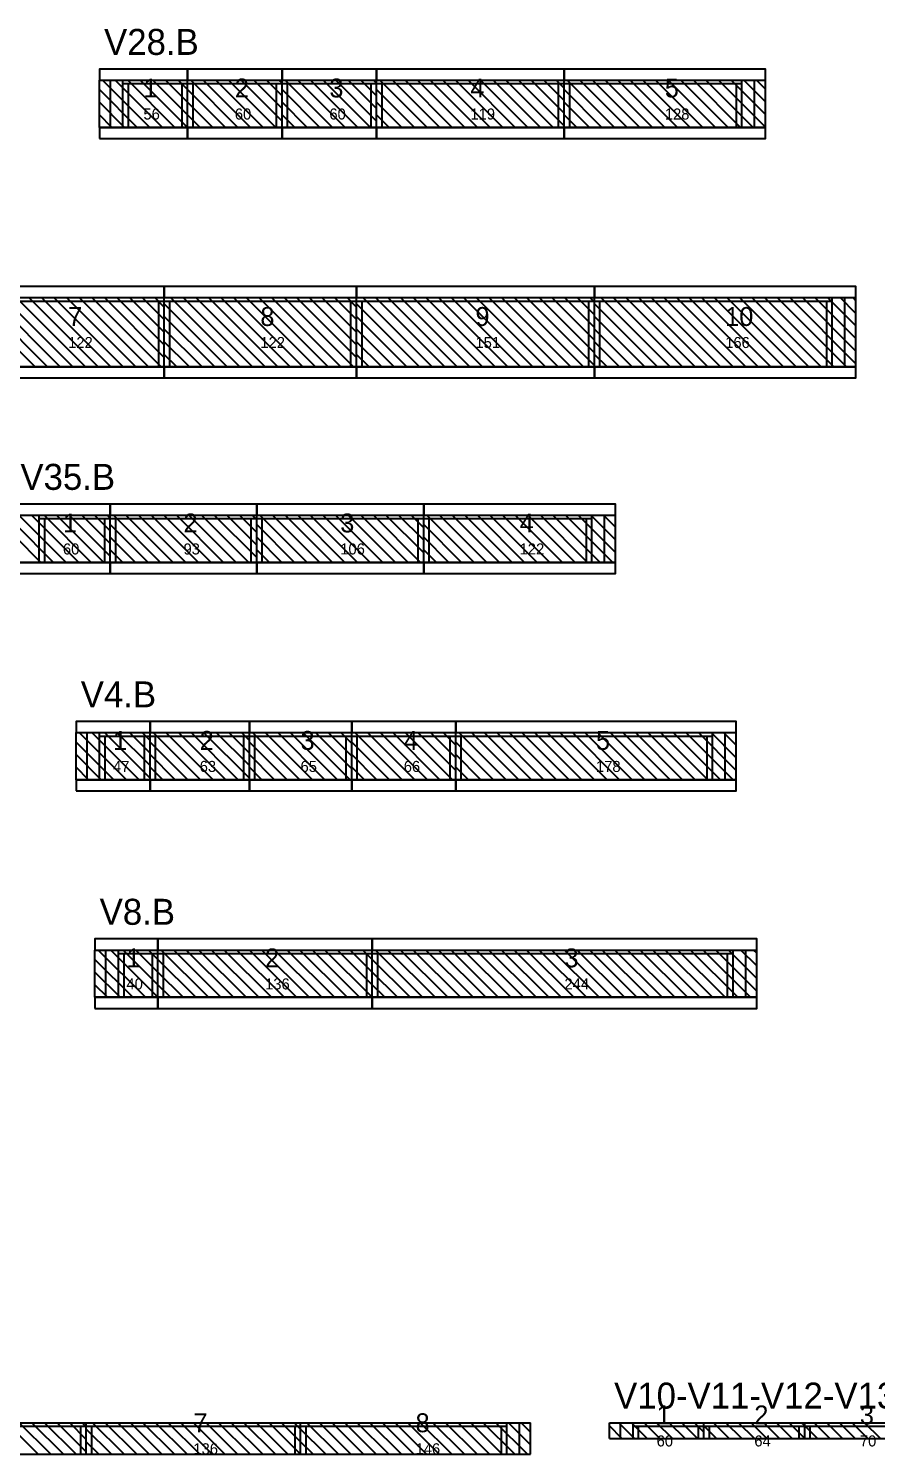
# Model space of a CAD drawing. Header units: metres. Extents: x -10 to 74425, y -2037 to 26.
# Drawn here: x 50704 to 51243, y -884 to 21 of the extents above; entities that cross this region are included whole.
import ezdxf

# ---------------------------------------------------------------- set-up
doc = ezdxf.new("R2010")
doc.units = ezdxf.units.M
doc.layers.add('VIGAS', color=7, linetype='Continuous')

msp = doc.modelspace()

# ---------------------------------------------------------------- linework, layer by layer
at = {"layer": 'VIGAS'}
for p, q in [((50749.4, -12), (50805.4, -12)), ((50749.4, -42), (50749.4, -12)), ((50773.4, -42), (50749.4, -18)), ((50781.4, -42), (50751.4, -12)), ((50756.4, -42), (50756.4, -12)), ((50789.4, -42), (50759.4, -12)), ((50764.4, -42), (50764.4, -12)), ((50764.4, -14.2), (50805.4, -14.2)), ((50797.4, -42), (50767.4, -12)), ((50767.9, -42), (50767.9, -14.2)), ((50805.4, -42), (50775.4, -12)), ((50805.4, -34), (50783.4, -12)), ((50805.4, -26), (50791.4, -12)), ((50805.4, -18), (50799.4, -12)), ((50801.9, -42), (50801.9, -14.2)), ((50805.4, -42), (50805.4, -12)), ((50805.4, -42), (50805.4, -12)), ((50805.4, -12), (50865.4, -12)), ((50805.4, -42), (50805.4, -12)), ((50805.4, -42), (50805.4, -12)), ((50805.4, -42), (50805.4, -12)), ((50805.4, -14.2), (50865.4, -14.2)), ((50829.4, -42), (50805.4, -18)), ((50837.4, -42), (50807.4, -12)), ((50808.9, -42), (50808.9, -14.2)), ((50845.4, -42), (50815.4, -12)), ((50853.4, -42), (50823.4, -12)), ((50861.4, -42), (50831.4, -12)), ((50865.4, -38), (50839.4, -12)), ((50865.4, -30), (50847.4, -12)), ((50865.4, -22), (50855.4, -12)), ((50861.9, -42), (50861.9, -14.2)), ((50865.4, -14), (50863.4, -12)), ((50865.4, -42), (50865.4, -12)), ((50865.4, -42), (50865.4, -12)), ((50865.4, -12), (50925.4, -12)), ((50865.4, -42), (50865.4, -12)), ((50865.4, -42), (50865.4, -12)), ((50865.4, -42), (50865.4, -12)), ((50865.4, -14.2), (50925.4, -14.2)), ((50889.4, -42), (50865.4, -18)), ((50897.4, -42), (50867.4, -12)), ((50868.9, -42), (50868.9, -14.2)), ((50905.4, -42), (50875.4, -12)), ((50913.4, -42), (50883.4, -12)), ((50921.4, -42), (50891.4, -12)), ((50925.4, -38), (50899.4, -12)), ((50925.4, -30), (50907.4, -12)), ((50925.4, -22), (50915.4, -12)), ((50921.9, -42), (50921.9, -14.2)), ((50925.4, -14), (50923.4, -12)), ((50925.4, -42), (50925.4, -12)), ((50925.4, -42), (50925.4, -12)), ((50925.4, -12), (51044.4, -12)), ((50925.4, -42), (50925.4, -12)), ((50925.4, -42), (50925.4, -12)), ((50925.4, -42), (50925.4, -12)), ((50925.4, -14.2), (51044.4, -14.2)), ((50949.4, -42), (50925.4, -18)), ((50957.4, -42), (50927.4, -12)), ((50928.9, -42), (50928.9, -14.2)), ((50965.4, -42), (50935.4, -12)), ((50973.4, -42), (50943.4, -12)), ((50981.4, -42), (50951.4, -12)), ((50989.4, -42), (50959.4, -12)), ((50997.4, -42), (50967.4, -12)), ((51005.4, -42), (50975.4, -12)), ((51013.4, -42), (50983.4, -12)), ((51021.4, -42), (50991.4, -12)), ((51029.4, -42), (50999.4, -12)), ((51037.4, -42), (51007.4, -12)), ((51044.4, -41), (51015.4, -12)), ((51044.4, -33), (51023.4, -12)), ((51044.4, -25), (51031.4, -12)), ((51044.4, -17), (51039.4, -12)), ((51040.9, -42), (51040.9, -14.2)), ((51044.4, -42), (51044.4, -12)), ((51044.4, -42), (51044.4, -12)), ((51044.4, -12), (51172.2, -12)), ((51044.4, -42), (51044.4, -12)), ((51044.4, -42), (51044.4, -12)), ((51044.4, -42), (51044.4, -12)), ((51044.4, -14.2), (51157.2, -14.2)), ((51068.4, -42), (51044.4, -18)), ((51076.4, -42), (51046.4, -12)), ((51047.9, -42), (51047.9, -14.2)), ((51084.4, -42), (51054.4, -12)), ((51092.4, -42), (51062.4, -12)), ((51100.4, -42), (51070.4, -12)), ((51108.4, -42), (51078.4, -12)), ((51116.4, -42), (51086.4, -12)), ((51124.4, -42), (51094.4, -12)), ((51132.4, -42), (51102.4, -12)), ((51140.4, -42), (51110.4, -12)), ((51148.4, -42), (51118.4, -12)), ((51156.4, -42), (51126.4, -12)), ((51164.4, -42), (51134.4, -12)), ((51172.2, -41.8), (51142.4, -12)), ((51172.2, -33.8), (51150.4, -12)), ((51153.7, -42), (51153.7, -14.2)), ((51157.2, -42), (51157.2, -12)), ((51172.2, -25.8), (51158.4, -12)), ((51165.2, -42), (51165.2, -12)), ((51172.2, -17.8), (51166.4, -12)), ((51172.2, -42), (51172.2, -12)), ((50765.4, -42), (50749.4, -26)), ((50821.4, -42), (50805.4, -26)), ((50881.4, -42), (50865.4, -26)), ((50941.4, -42), (50925.4, -26)), ((51060.4, -42), (51044.4, -26)), ((50757.4, -42), (50749.4, -34)), ((50813.4, -42), (50805.4, -34)), ((50873.4, -42), (50865.4, -34)), ((50933.4, -42), (50925.4, -34)), ((51052.4, -42), (51044.4, -34)), ((50749.4, -42), (50805.4, -42)), ((50749.4, -42), (50749.4, -42)), ((50764.4, -42), (50767.9, -42)), ((50801.9, -42), (50805.4, -42)), ((50805.4, -42), (50865.4, -42)), ((50805.4, -42), (50808.9, -42)), ((50805.4, -42), (50805.4, -42)), ((50861.9, -42), (50865.4, -42)), ((50865.4, -42), (50925.4, -42)), ((50865.4, -42), (50868.9, -42)), ((50865.4, -42), (50865.4, -42)), ((50921.9, -42), (50925.4, -42)), ((50925.4, -42), (51044.4, -42)), ((50925.4, -42), (50928.9, -42)), ((50925.4, -42), (50925.4, -42)), ((51040.9, -42), (51044.4, -42)), ((51044.4, -42), (51172.2, -42)), ((51044.4, -42), (51047.9, -42)), ((51044.4, -42), (51044.4, -42)), ((51153.7, -42), (51157.2, -42)), ((50668.6, -150), (50790.6, -150)), ((50668.6, -152.2), (50790.6, -152.2)), ((50716.6, -194), (50672.6, -150)), ((50724.6, -194), (50680.6, -150)), ((50732.6, -194), (50688.6, -150)), ((50740.6, -194), (50696.6, -150)), ((50748.6, -194), (50704.6, -150)), ((50756.6, -194), (50712.6, -150)), ((50764.6, -194), (50720.6, -150)), ((50772.6, -194), (50728.6, -150)), ((50780.6, -194), (50736.6, -150)), ((50788.6, -194), (50744.6, -150)), ((50790.6, -188), (50752.6, -150)), ((50790.6, -180), (50760.6, -150)), ((50790.6, -172), (50768.6, -150)), ((50790.6, -164), (50776.6, -150)), ((50790.6, -156), (50784.6, -150)), ((50787.1, -194), (50787.1, -152.2)), ((50790.6, -194), (50790.6, -150)), ((50790.6, -194), (50790.6, -150)), ((50790.6, -150), (50912.6, -150)), ((50790.6, -194), (50790.6, -150)), ((50790.6, -194), (50790.6, -150)), ((50790.6, -194), (50790.6, -150)), ((50790.6, -152.2), (50912.6, -152.2)), ((50794.1, -194), (50794.1, -152.2)), ((50838.6, -194), (50794.6, -150)), ((50846.6, -194), (50802.6, -150)), ((50854.6, -194), (50810.6, -150)), ((50862.6, -194), (50818.6, -150)), ((50870.6, -194), (50826.6, -150)), ((50878.6, -194), (50834.6, -150)), ((50886.6, -194), (50842.6, -150)), ((50894.6, -194), (50850.6, -150)), ((50902.6, -194), (50858.6, -150)), ((50910.6, -194), (50866.6, -150)), ((50912.6, -188), (50874.6, -150)), ((50912.6, -180), (50882.6, -150)), ((50912.6, -172), (50890.6, -150)), ((50912.6, -164), (50898.6, -150)), ((50912.6, -156), (50906.6, -150)), ((50909.1, -194), (50909.1, -152.2)), ((50912.6, -194), (50912.6, -150)), ((50912.6, -194), (50912.6, -150)), ((50912.6, -150), (51063.6, -150)), ((50912.6, -194), (50912.6, -150)), ((50912.6, -194), (50912.6, -150)), ((50912.6, -194), (50912.6, -150)), ((50912.6, -152.2), (51063.6, -152.2)), ((50916.1, -194), (50916.1, -152.2)), ((50960.6, -194), (50916.6, -150)), ((50968.6, -194), (50924.6, -150)), ((50976.6, -194), (50932.6, -150)), ((50984.6, -194), (50940.6, -150)), ((50992.6, -194), (50948.6, -150)), ((51000.6, -194), (50956.6, -150)), ((51008.6, -194), (50964.6, -150)), ((51016.6, -194), (50972.6, -150)), ((51024.6, -194), (50980.6, -150)), ((51032.6, -194), (50988.6, -150)), ((51040.6, -194), (50996.6, -150)), ((51048.6, -194), (51004.6, -150)), ((51056.6, -194), (51012.6, -150)), ((51063.6, -193), (51020.6, -150)), ((51063.6, -185), (51028.6, -150)), ((51063.6, -177), (51036.6, -150)), ((51063.6, -169), (51044.6, -150)), ((51063.6, -161), (51052.6, -150)), ((51060.1, -194), (51060.1, -152.2)), ((51063.6, -153), (51060.6, -150)), ((51063.6, -194), (51063.6, -150)), ((51063.6, -194), (51063.6, -150)), ((51063.6, -150), (51229.6, -150)), ((51063.6, -194), (51063.6, -150)), ((51063.6, -194), (51063.6, -150)), ((51063.6, -194), (51063.6, -150)), ((51063.6, -152.2), (51214.6, -152.2)), ((51067.1, -194), (51067.1, -152.2)), ((51111.6, -194), (51067.6, -150)), ((51119.6, -194), (51075.6, -150)), ((51127.6, -194), (51083.6, -150)), ((51135.6, -194), (51091.6, -150)), ((51143.6, -194), (51099.6, -150)), ((51151.6, -194), (51107.6, -150)), ((51159.6, -194), (51115.6, -150)), ((51167.6, -194), (51123.6, -150)), ((51175.6, -194), (51131.6, -150)), ((51183.6, -194), (51139.6, -150)), ((51191.6, -194), (51147.6, -150)), ((51199.6, -194), (51155.6, -150)), ((51207.6, -194), (51163.6, -150)), ((51215.6, -194), (51171.6, -150)), ((51223.6, -194), (51179.6, -150)), ((51229.6, -192), (51187.6, -150)), ((51229.6, -184), (51195.6, -150)), ((51229.6, -176), (51203.6, -150)), ((51211.1, -194), (51211.1, -152.2)), ((51229.6, -168), (51211.6, -150)), ((51214.6, -194), (51214.6, -150)), ((51229.6, -160), (51219.6, -150)), ((51222.6, -194), (51222.6, -150)), ((51229.6, -152), (51227.6, -150)), ((51229.6, -194), (51229.6, -150)), ((50708.6, -194), (50668.6, -154)), ((50830.6, -194), (50790.6, -154)), ((50822.6, -194), (50790.6, -162)), ((50952.6, -194), (50912.6, -154)), ((50944.6, -194), (50912.6, -162)), ((51103.6, -194), (51063.6, -154)), ((51095.6, -194), (51063.6, -162)), ((50814.6, -194), (50790.6, -170)), ((50936.6, -194), (50912.6, -170)), ((51087.6, -194), (51063.6, -170)), ((50806.6, -194), (50790.6, -178)), ((50928.6, -194), (50912.6, -178)), ((51079.6, -194), (51063.6, -178)), ((50798.6, -194), (50790.6, -186)), ((50920.6, -194), (50912.6, -186)), ((51071.6, -194), (51063.6, -186)), ((50668.6, -194), (50790.6, -194)), ((50787.1, -194), (50790.6, -194)), ((50790.6, -194), (50912.6, -194)), ((50790.6, -194), (50794.1, -194)), ((50790.6, -194), (50790.6, -194)), ((50909.1, -194), (50912.6, -194)), ((50912.6, -194), (51063.6, -194)), ((50912.6, -194), (50916.1, -194)), ((50912.6, -194), (50912.6, -194)), ((51060.1, -194), (51063.6, -194)), ((51063.6, -194), (51229.6, -194)), ((51063.6, -194), (51067.1, -194)), ((51063.6, -194), (51063.6, -194)), ((51211.1, -194), (51214.6, -194)), ((50696.3, -288), (50756.3, -288)), ((50728.3, -318), (50698.3, -288)), ((50736.3, -318), (50706.3, -288)), ((50711.3, -318), (50711.3, -288)), ((50744.3, -318), (50714.3, -288)), ((50752.3, -318), (50722.3, -288)), ((50756.3, -314), (50730.3, -288)), ((50756.3, -306), (50738.3, -288)), ((50756.3, -298), (50746.3, -288)), ((50756.3, -290), (50754.3, -288)), ((50756.3, -318), (50756.3, -288)), ((50756.3, -318), (50756.3, -288)), ((50756.3, -288), (50849.3, -288)), ((50756.3, -318), (50756.3, -288)), ((50756.3, -318), (50756.3, -288)), ((50756.3, -318), (50756.3, -288)), ((50788.3, -318), (50758.3, -288)), ((50796.3, -318), (50766.3, -288)), ((50804.3, -318), (50774.3, -288)), ((50812.3, -318), (50782.3, -288)), ((50820.3, -318), (50790.3, -288)), ((50828.3, -318), (50798.3, -288)), ((50836.3, -318), (50806.3, -288)), ((50844.3, -318), (50814.3, -288)), ((50849.3, -315), (50822.3, -288)), ((50849.3, -307), (50830.3, -288)), ((50849.3, -299), (50838.3, -288)), ((50849.3, -291), (50846.3, -288)), ((50849.3, -318), (50849.3, -288)), ((50849.3, -318), (50849.3, -288)), ((50849.3, -288), (50955.3, -288)), ((50849.3, -318), (50849.3, -288)), ((50849.3, -318), (50849.3, -288)), ((50849.3, -318), (50849.3, -288)), ((50881.3, -318), (50851.3, -288)), ((50889.3, -318), (50859.3, -288)), ((50897.3, -318), (50867.3, -288)), ((50905.3, -318), (50875.3, -288)), ((50913.3, -318), (50883.3, -288)), ((50921.3, -318), (50891.3, -288)), ((50929.3, -318), (50899.3, -288)), ((50937.3, -318), (50907.3, -288)), ((50945.3, -318), (50915.3, -288)), ((50953.3, -318), (50923.3, -288)), ((50955.3, -312), (50931.3, -288)), ((50955.3, -304), (50939.3, -288)), ((50955.3, -296), (50947.3, -288)), ((50955.3, -318), (50955.3, -288)), ((50955.3, -318), (50955.3, -288)), ((50955.3, -288), (51077, -288)), ((50955.3, -318), (50955.3, -288)), ((50955.3, -318), (50955.3, -288)), ((50955.3, -318), (50955.3, -288)), ((50955.3, -288), (50955.3, -288)), ((50987.3, -318), (50957.3, -288)), ((50995.3, -318), (50965.3, -288)), ((51003.3, -318), (50973.3, -288)), ((51011.3, -318), (50981.3, -288)), ((51019.3, -318), (50989.3, -288)), ((51027.3, -318), (50997.3, -288)), ((51035.3, -318), (51005.3, -288)), ((51043.3, -318), (51013.3, -288)), ((51051.3, -318), (51021.3, -288)), ((51059.3, -318), (51029.3, -288)), ((51067.3, -318), (51037.3, -288)), ((51075.3, -318), (51045.3, -288)), ((51077, -311.7), (51053.3, -288)), ((51077, -303.7), (51061.3, -288)), ((51062, -318), (51062, -288)), ((51077, -295.7), (51069.3, -288)), ((51070, -318), (51070, -288)), ((51077, -318), (51077, -288)), ((50720.3, -318), (50696.3, -294)), ((50711.3, -290.2), (50756.3, -290.2)), ((50714.8, -318), (50714.8, -290.2)), ((50752.8, -318), (50752.8, -290.2)), ((50756.3, -290.2), (50849.3, -290.2)), ((50780.3, -318), (50756.3, -294)), ((50759.8, -318), (50759.8, -290.2)), ((50845.8, -318), (50845.8, -290.2)), ((50849.3, -290.2), (50955.3, -290.2)), ((50873.3, -318), (50849.3, -294)), ((50852.8, -318), (50852.8, -290.2)), ((50951.8, -318), (50951.8, -290.2)), ((50955.3, -290.2), (51062, -290.2)), ((50979.3, -318), (50955.3, -294)), ((50958.8, -318), (50958.8, -290.2)), ((51058.5, -318), (51058.5, -290.2)), ((50712.3, -318), (50696.3, -302)), ((50772.3, -318), (50756.3, -302)), ((50865.3, -318), (50849.3, -302)), ((50971.3, -318), (50955.3, -302)), ((50764.3, -318), (50756.3, -310)), ((50857.3, -318), (50849.3, -310)), ((50963.3, -318), (50955.3, -310)), ((50696.3, -318), (50756.3, -318)), ((50711.3, -318), (50714.8, -318)), ((50752.8, -318), (50756.3, -318)), ((50756.3, -318), (50849.3, -318)), ((50756.3, -318), (50759.8, -318)), ((50756.3, -318), (50756.3, -318)), ((50845.8, -318), (50849.3, -318)), ((50849.3, -318), (50955.3, -318)), ((50849.3, -318), (50852.8, -318)), ((50849.3, -318), (50849.3, -318)), ((50951.8, -318), (50955.3, -318)), ((50955.3, -318), (51077, -318)), ((50955.3, -318), (50958.8, -318)), ((50955.3, -318), (50955.3, -318)), ((51058.5, -318), (51062, -318)), ((50734.6, -426), (50781.6, -426)), ((50734.6, -456), (50734.6, -426)), ((50758.6, -456), (50734.6, -432)), ((50766.6, -456), (50736.6, -426)), ((50741.6, -456), (50741.6, -426)), ((50774.6, -456), (50744.6, -426)), ((50749.6, -456), (50749.6, -426)), ((50749.6, -428.2), (50781.6, -428.2)), ((50781.6, -455), (50752.6, -426)), ((50753.1, -456), (50753.1, -428.2)), ((50781.6, -447), (50760.6, -426)), ((50781.6, -439), (50768.6, -426)), ((50781.6, -431), (50776.6, -426)), ((50778.1, -456), (50778.1, -428.2)), ((50781.6, -456), (50781.6, -426)), ((50781.6, -456), (50781.6, -426)), ((50781.6, -426), (50844.6, -426)), ((50781.6, -456), (50781.6, -426)), ((50781.6, -456), (50781.6, -426)), ((50781.6, -456), (50781.6, -426)), ((50781.6, -428.2), (50844.6, -428.2)), ((50805.6, -456), (50781.6, -432)), ((50813.6, -456), (50783.6, -426)), ((50785.1, -456), (50785.1, -428.2)), ((50821.6, -456), (50791.6, -426)), ((50829.6, -456), (50799.6, -426)), ((50837.6, -456), (50807.6, -426)), ((50844.6, -455), (50815.6, -426)), ((50844.6, -447), (50823.6, -426)), ((50844.6, -439), (50831.6, -426)), ((50844.6, -431), (50839.6, -426)), ((50841.1, -456), (50841.1, -428.2)), ((50844.6, -456), (50844.6, -426)), ((50844.6, -456), (50844.6, -426)), ((50844.6, -426), (50909.6, -426)), ((50844.6, -456), (50844.6, -426)), ((50844.6, -456), (50844.6, -426)), ((50844.6, -456), (50844.6, -426)), ((50844.6, -428.2), (50909.6, -428.2)), ((50868.6, -456), (50844.6, -432)), ((50876.6, -456), (50846.6, -426)), ((50848.1, -456), (50848.1, -428.2)), ((50884.6, -456), (50854.6, -426)), ((50892.6, -456), (50862.6, -426)), ((50900.6, -456), (50870.6, -426)), ((50908.6, -456), (50878.6, -426)), ((50909.6, -449), (50886.6, -426)), ((50909.6, -441), (50894.6, -426)), ((50909.6, -433), (50902.6, -426)), ((50906.1, -456), (50906.1, -428.2)), ((50909.6, -456), (50909.6, -426)), ((50909.6, -456), (50909.6, -426)), ((50909.6, -426), (50975.6, -426)), ((50909.6, -456), (50909.6, -426)), ((50909.6, -456), (50909.6, -426)), ((50909.6, -456), (50909.6, -426)), ((50909.6, -428.2), (50975.6, -428.2)), ((50933.6, -456), (50909.6, -432)), ((50941.6, -456), (50911.6, -426)), ((50913.1, -456), (50913.1, -428.2)), ((50949.6, -456), (50919.6, -426)), ((50957.6, -456), (50927.6, -426)), ((50965.6, -456), (50935.6, -426)), ((50973.6, -456), (50943.6, -426)), ((50975.6, -450), (50951.6, -426)), ((50975.6, -442), (50959.6, -426)), ((50975.6, -434), (50967.6, -426)), ((50972.1, -456), (50972.1, -428.2)), ((50975.6, -456), (50975.6, -426)), ((50975.6, -456), (50975.6, -426)), ((50975.6, -426), (51153.6, -426)), ((50975.6, -456), (50975.6, -426)), ((50975.6, -456), (50975.6, -426)), ((50975.6, -456), (50975.6, -426)), ((50975.6, -426), (50975.6, -426)), ((50975.6, -428.2), (51138.6, -428.2)), ((50999.6, -456), (50975.6, -432)), ((51007.6, -456), (50977.6, -426)), ((50979.1, -456), (50979.1, -428.2)), ((51015.6, -456), (50985.6, -426)), ((51023.6, -456), (50993.6, -426)), ((51031.6, -456), (51001.6, -426)), ((51039.6, -456), (51009.6, -426)), ((51047.6, -456), (51017.6, -426)), ((51055.6, -456), (51025.6, -426)), ((51063.6, -456), (51033.6, -426)), ((51071.6, -456), (51041.6, -426)), ((51079.6, -456), (51049.6, -426)), ((51087.6, -456), (51057.6, -426)), ((51095.6, -456), (51065.6, -426)), ((51103.6, -456), (51073.6, -426)), ((51111.6, -456), (51081.6, -426)), ((51119.6, -456), (51089.6, -426)), ((51127.6, -456), (51097.6, -426)), ((51135.6, -456), (51105.6, -426)), ((51143.6, -456), (51113.6, -426)), ((51151.6, -456), (51121.6, -426)), ((51153.6, -450), (51129.6, -426)), ((51135.1, -456), (51135.1, -428.2)), ((51153.6, -442), (51137.6, -426)), ((51138.6, -456), (51138.6, -426)), ((51153.6, -434), (51145.6, -426)), ((51146.6, -456), (51146.6, -426)), ((51153.6, -456), (51153.6, -426)), ((51153.6, -426), (51153.6, -426)), ((50750.6, -456), (50734.6, -440)), ((50797.6, -456), (50781.6, -440)), ((50860.6, -456), (50844.6, -440)), ((50925.6, -456), (50909.6, -440)), ((50991.6, -456), (50975.6, -440)), ((50742.6, -456), (50734.6, -448)), ((50789.6, -456), (50781.6, -448)), ((50852.6, -456), (50844.6, -448)), ((50917.6, -456), (50909.6, -448)), ((50983.6, -456), (50975.6, -448)), ((50734.6, -456), (50781.6, -456)), ((50734.6, -456), (50734.6, -456)), ((50749.6, -456), (50753.1, -456)), ((50778.1, -456), (50781.6, -456)), ((50781.6, -456), (50844.6, -456)), ((50781.6, -456), (50785.1, -456)), ((50781.6, -456), (50781.6, -456)), ((50841.1, -456), (50844.6, -456)), ((50844.6, -456), (50909.6, -456)), ((50844.6, -456), (50848.1, -456)), ((50844.6, -456), (50844.6, -456)), ((50906.1, -456), (50909.6, -456)), ((50909.6, -456), (50975.6, -456)), ((50909.6, -456), (50913.1, -456)), ((50909.6, -456), (50909.6, -456)), ((50972.1, -456), (50975.6, -456)), ((50975.6, -456), (51153.6, -456)), ((50975.6, -456), (50979.1, -456)), ((50975.6, -456), (50975.6, -456)), ((51135.1, -456), (51138.6, -456)), ((50746.6, -564), (50786.6, -564)), ((50746.6, -594), (50746.6, -564)), ((50770.6, -594), (50746.6, -570)), ((50778.6, -594), (50748.6, -564)), ((50753.6, -594), (50753.6, -564)), ((50786.6, -594), (50756.6, -564)), ((50761.6, -594), (50761.6, -564)), ((50761.6, -566.2), (50786.6, -566.2)), ((50786.6, -586), (50764.6, -564)), ((50765.1, -594), (50765.1, -566.2)), ((50786.6, -578), (50772.6, -564)), ((50786.6, -570), (50780.6, -564)), ((50783.1, -594), (50783.1, -566.2)), ((50786.6, -594), (50786.6, -564)), ((50786.6, -594), (50786.6, -564)), ((50786.6, -564), (50922.6, -564)), ((50786.6, -594), (50786.6, -564)), ((50786.6, -594), (50786.6, -564)), ((50786.6, -594), (50786.6, -564)), ((50786.6, -566.2), (50922.6, -566.2)), ((50810.6, -594), (50786.6, -570)), ((50818.6, -594), (50788.6, -564)), ((50790.1, -594), (50790.1, -566.2)), ((50826.6, -594), (50796.6, -564)), ((50834.6, -594), (50804.6, -564)), ((50842.6, -594), (50812.6, -564)), ((50850.6, -594), (50820.6, -564)), ((50858.6, -594), (50828.6, -564)), ((50866.6, -594), (50836.6, -564)), ((50874.6, -594), (50844.6, -564)), ((50882.6, -594), (50852.6, -564)), ((50890.6, -594), (50860.6, -564)), ((50898.6, -594), (50868.6, -564)), ((50906.6, -594), (50876.6, -564)), ((50914.6, -594), (50884.6, -564)), ((50922.6, -594), (50892.6, -564)), ((50922.6, -586), (50900.6, -564)), ((50922.6, -578), (50908.6, -564)), ((50922.6, -570), (50916.6, -564)), ((50919.1, -594), (50919.1, -566.2)), ((50922.6, -594), (50922.6, -564)), ((50922.6, -594), (50922.6, -564)), ((50922.6, -564), (51166.6, -564)), ((50922.6, -594), (50922.6, -564)), ((50922.6, -594), (50922.6, -564)), ((50922.6, -594), (50922.6, -564)), ((50922.6, -566.2), (51151.6, -566.2)), ((50946.6, -594), (50922.6, -570)), ((50954.6, -594), (50924.6, -564)), ((50926.1, -594), (50926.1, -566.2)), ((50962.6, -594), (50932.6, -564)), ((50970.6, -594), (50940.6, -564)), ((50978.6, -594), (50948.6, -564)), ((50986.6, -594), (50956.6, -564)), ((50994.6, -594), (50964.6, -564)), ((51002.6, -594), (50972.6, -564)), ((51010.6, -594), (50980.6, -564)), ((51018.6, -594), (50988.6, -564)), ((51026.6, -594), (50996.6, -564)), ((51034.6, -594), (51004.6, -564)), ((51042.6, -594), (51012.6, -564)), ((51050.6, -594), (51020.6, -564)), ((51058.6, -594), (51028.6, -564)), ((51066.6, -594), (51036.6, -564)), ((51074.6, -594), (51044.6, -564)), ((51082.6, -594), (51052.6, -564)), ((51090.6, -594), (51060.6, -564)), ((51098.6, -594), (51068.6, -564)), ((51106.6, -594), (51076.6, -564)), ((51114.6, -594), (51084.6, -564)), ((51122.6, -594), (51092.6, -564)), ((51130.6, -594), (51100.6, -564)), ((51138.6, -594), (51108.6, -564)), ((51146.6, -594), (51116.6, -564)), ((51154.6, -594), (51124.6, -564)), ((51162.6, -594), (51132.6, -564)), ((51166.6, -590), (51140.6, -564)), ((51148.1, -594), (51148.1, -566.2)), ((51166.6, -582), (51148.6, -564)), ((51151.6, -594), (51151.6, -564)), ((51166.6, -574), (51156.6, -564)), ((51159.6, -594), (51159.6, -564)), ((51166.6, -566), (51164.6, -564)), ((51166.6, -594), (51166.6, -564)), ((50762.6, -594), (50746.6, -578)), ((50802.6, -594), (50786.6, -578)), ((50938.6, -594), (50922.6, -578)), ((50754.6, -594), (50746.6, -586)), ((50794.6, -594), (50786.6, -586)), ((50930.6, -594), (50922.6, -586)), ((50746.6, -594), (50786.6, -594)), ((50746.6, -594), (50746.6, -594)), ((50761.6, -594), (50765.1, -594)), ((50783.1, -594), (50786.6, -594)), ((50786.6, -594), (50922.6, -594)), ((50786.6, -594), (50790.1, -594)), ((50786.6, -594), (50786.6, -594)), ((50919.1, -594), (50922.6, -594)), ((50922.6, -594), (51166.6, -594)), ((50922.6, -594), (50926.1, -594)), ((50922.6, -594), (50922.6, -594)), ((51148.1, -594), (51151.6, -594)), ((50630.6, -864), (50741.1, -864)), ((50630.6, -866.2), (50741.1, -866.2)), ((50710.6, -884), (50690.6, -864)), ((50718.6, -884), (50698.6, -864)), ((50726.6, -884), (50706.6, -864)), ((50734.6, -884), (50714.6, -864)), ((50741.1, -882.5), (50722.6, -864)), ((50741.1, -874.5), (50730.6, -864)), ((50737.6, -884), (50737.6, -866.2)), ((50741.1, -866.5), (50738.6, -864)), ((50741.1, -884), (50741.1, -864)), ((50741.1, -884), (50741.1, -864)), ((50741.1, -864), (50877.1, -864)), ((50741.1, -884), (50741.1, -864)), ((50741.1, -884), (50741.1, -864)), ((50741.1, -884), (50741.1, -864)), ((50741.1, -866.2), (50877.1, -866.2)), ((50757.1, -884), (50741.1, -868)), ((50744.6, -884), (50744.6, -866.2)), ((50765.1, -884), (50745.1, -864)), ((50773.1, -884), (50753.1, -864)), ((50781.1, -884), (50761.1, -864)), ((50789.1, -884), (50769.1, -864)), ((50797.1, -884), (50777.1, -864)), ((50805.1, -884), (50785.1, -864)), ((50813.1, -884), (50793.1, -864)), ((50821.1, -884), (50801.1, -864)), ((50829.1, -884), (50809.1, -864)), ((50837.1, -884), (50817.1, -864)), ((50845.1, -884), (50825.1, -864)), ((50853.1, -884), (50833.1, -864)), ((50861.1, -884), (50841.1, -864)), ((50869.1, -884), (50849.1, -864)), ((50877.1, -884), (50857.1, -864)), ((50877.1, -876), (50865.1, -864)), ((50877.1, -868), (50873.1, -864)), ((50873.6, -884), (50873.6, -866.2)), ((50877.1, -884), (50877.1, -864)), ((50877.1, -884), (50877.1, -864)), ((50877.1, -864), (51023.1, -864)), ((50877.1, -884), (50877.1, -864)), ((50877.1, -884), (50877.1, -864)), ((50877.1, -884), (50877.1, -864)), ((50877.1, -866.2), (51008.1, -866.2)), ((50893.1, -884), (50877.1, -868)), ((50880.6, -884), (50880.6, -866.2)), ((50901.1, -884), (50881.1, -864)), ((50909.1, -884), (50889.1, -864)), ((50917.1, -884), (50897.1, -864)), ((50925.1, -884), (50905.1, -864)), ((50933.1, -884), (50913.1, -864)), ((50941.1, -884), (50921.1, -864)), ((50949.1, -884), (50929.1, -864)), ((50957.1, -884), (50937.1, -864)), ((50965.1, -884), (50945.1, -864)), ((50973.1, -884), (50953.1, -864)), ((50981.1, -884), (50961.1, -864)), ((50989.1, -884), (50969.1, -864)), ((50997.1, -884), (50977.1, -864)), ((51005.1, -884), (50985.1, -864)), ((51013.1, -884), (50993.1, -864)), ((51021.1, -884), (51001.1, -864)), ((51004.6, -884), (51004.6, -866.2)), ((51008.1, -884), (51008.1, -864)), ((51023.1, -878), (51009.1, -864)), ((51016.1, -884), (51016.1, -864)), ((51023.1, -870), (51017.1, -864)), ((51023.1, -884), (51023.1, -864)), ((51073.1, -864), (51133.1, -864)), ((51073.1, -874), (51073.1, -864)), ((51081.1, -874), (51073.1, -866)), ((51089.1, -874), (51079.1, -864)), ((51080.1, -874), (51080.1, -864)), ((51097.1, -874), (51087.1, -864)), ((51088.1, -874), (51088.1, -864)), ((51088.1, -866.2), (51133.1, -866.2)), ((51091.6, -874), (51091.6, -866.2)), ((51105.1, -874), (51095.1, -864)), ((51113.1, -874), (51103.1, -864)), ((51121.1, -874), (51111.1, -864)), ((51129.1, -874), (51119.1, -864)), ((51133.1, -870), (51127.1, -864)), ((51129.6, -874), (51129.6, -866.2)), ((51133.1, -874), (51133.1, -864)), ((51133.1, -874), (51133.1, -864)), ((51133.1, -864), (51197.1, -864)), ((51133.1, -874), (51133.1, -864)), ((51133.1, -874), (51133.1, -864)), ((51133.1, -874), (51133.1, -864)), ((51141.1, -874), (51133.1, -866)), ((51133.1, -866.2), (51197.1, -866.2)), ((51136.6, -874), (51136.6, -866.2)), ((51149.1, -874), (51139.1, -864)), ((51157.1, -874), (51147.1, -864)), ((51165.1, -874), (51155.1, -864)), ((51173.1, -874), (51163.1, -864)), ((51181.1, -874), (51171.1, -864)), ((51189.1, -874), (51179.1, -864)), ((51197.1, -874), (51187.1, -864)), ((51193.6, -874), (51193.6, -866.2)), ((51197.1, -866), (51195.1, -864)), ((51197.1, -874), (51197.1, -864)), ((51197.1, -874), (51197.1, -864)), ((51197.1, -864), (51267.1, -864)), ((51197.1, -874), (51197.1, -864)), ((51197.1, -874), (51197.1, -864)), ((51197.1, -874), (51197.1, -864)), ((51205.1, -874), (51197.1, -866)), ((51197.1, -866.2), (51267.1, -866.2)), ((51200.6, -874), (51200.6, -866.2)), ((51213.1, -874), (51203.1, -864)), ((51221.1, -874), (51211.1, -864)), ((51229.1, -874), (51219.1, -864)), ((51237.1, -874), (51227.1, -864)), ((51245.1, -874), (51235.1, -864)), ((50749.1, -884), (50741.1, -876)), ((50885.1, -884), (50877.1, -876)), ((51073.1, -874), (51133.1, -874)), ((51073.1, -874), (51073.1, -874)), ((51088.1, -874), (51091.6, -874)), ((51129.6, -874), (51133.1, -874)), ((51133.1, -874), (51197.1, -874)), ((51133.1, -874), (51136.6, -874)), ((51133.1, -874), (51133.1, -874)), ((51193.6, -874), (51197.1, -874)), ((51197.1, -874), (51267.1, -874)), ((51197.1, -874), (51200.6, -874)), ((51197.1, -874), (51197.1, -874)), ((50630.6, -884), (50741.1, -884)), ((50737.6, -884), (50741.1, -884)), ((50741.1, -884), (50877.1, -884)), ((50741.1, -884), (50744.6, -884)), ((50741.1, -884), (50741.1, -884)), ((50873.6, -884), (50877.1, -884)), ((50877.1, -884), (51023.1, -884)), ((50877.1, -884), (50880.6, -884)), ((50877.1, -884), (50877.1, -884)), ((51004.6, -884), (51008.1, -884))]:
    msp.add_line(p, q, dxfattribs=at)
for points in [[(50749.4, -12), (50805.4, -12), (50805.4, -5), (50749.4, -5)], [(50805.4, -12), (50865.4, -12), (50865.4, -5), (50805.4, -5)], [(50865.4, -12), (50925.4, -12), (50925.4, -5), (50865.4, -5)], [(50925.4, -12), (51044.4, -12), (51044.4, -5), (50925.4, -5)], [(51044.4, -12), (51172.2, -12), (51172.2, -5), (51044.4, -5)], [(50749.4, -49), (50805.4, -49), (50805.4, -42), (50749.4, -42)], [(50805.4, -49), (50865.4, -49), (50865.4, -42), (50805.4, -42)], [(50865.4, -49), (50925.4, -49), (50925.4, -42), (50865.4, -42)], [(50925.4, -49), (51044.4, -49), (51044.4, -42), (50925.4, -42)], [(51044.4, -49), (51172.2, -49), (51172.2, -42), (51044.4, -42)], [(50668.6, -150), (50790.6, -150), (50790.6, -143), (50668.6, -143)], [(50790.6, -150), (50912.6, -150), (50912.6, -143), (50790.6, -143)], [(50912.6, -150), (51063.6, -150), (51063.6, -143), (50912.6, -143)], [(51063.6, -150), (51229.6, -150), (51229.6, -143), (51063.6, -143)], [(50668.6, -201), (50790.6, -201), (50790.6, -194), (50668.6, -194)], [(50790.6, -201), (50912.6, -201), (50912.6, -194), (50790.6, -194)], [(50912.6, -201), (51063.6, -201), (51063.6, -194), (50912.6, -194)], [(51063.6, -201), (51229.6, -201), (51229.6, -194), (51063.6, -194)], [(50696.3, -288), (50756.3, -288), (50756.3, -281), (50696.3, -281)], [(50756.3, -288), (50849.3, -288), (50849.3, -281), (50756.3, -281)], [(50849.3, -288), (50955.3, -288), (50955.3, -281), (50849.3, -281)], [(50955.3, -288), (51077, -288), (51077, -281), (50955.3, -281)], [(50696.3, -325), (50756.3, -325), (50756.3, -318), (50696.3, -318)], [(50756.3, -325), (50849.3, -325), (50849.3, -318), (50756.3, -318)], [(50849.3, -325), (50955.3, -325), (50955.3, -318), (50849.3, -318)], [(50955.3, -325), (51077, -325), (51077, -318), (50955.3, -318)], [(50734.6, -426), (50781.6, -426), (50781.6, -419), (50734.6, -419)], [(50781.6, -426), (50844.6, -426), (50844.6, -419), (50781.6, -419)], [(50844.6, -426), (50909.6, -426), (50909.6, -419), (50844.6, -419)], [(50909.6, -426), (50975.6, -426), (50975.6, -419), (50909.6, -419)], [(50975.6, -426), (51153.6, -426), (51153.6, -419), (50975.6, -419)], [(50734.6, -463), (50781.6, -463), (50781.6, -456), (50734.6, -456)], [(50781.6, -463), (50844.6, -463), (50844.6, -456), (50781.6, -456)], [(50844.6, -463), (50909.6, -463), (50909.6, -456), (50844.6, -456)], [(50909.6, -463), (50975.6, -463), (50975.6, -456), (50909.6, -456)], [(50975.6, -463), (51153.6, -463), (51153.6, -456), (50975.6, -456)], [(50746.6, -564), (50786.6, -564), (50786.6, -557), (50746.6, -557)], [(50786.6, -564), (50922.6, -564), (50922.6, -557), (50786.6, -557)], [(50922.6, -564), (51166.6, -564), (51166.6, -557), (50922.6, -557)], [(50746.6, -601), (50786.6, -601), (50786.6, -594), (50746.6, -594)], [(50786.6, -601), (50922.6, -601), (50922.6, -594), (50786.6, -594)], [(50922.6, -601), (51166.6, -601), (51166.6, -594), (50922.6, -594)]]:
    msp.add_lwpolyline(points, close=True, dxfattribs=at)

# ---------------------------------------------------------------- texts
for s, height, p in [('V28.B', 16.5, (50752.4, 4)), ('1', 12, (50777.4, -23)), ('2', 12, (50835.4, -23)), ('3', 12, (50895.4, -23)), ('4', 12, (50984.9, -23)), ('5', 12, (51108.3, -23)), ('56', 7, (50777.4, -37)), ('60', 7, (50835.4, -37)), ('60', 7, (50895.4, -37)), ('119', 7, (50984.9, -37)), ('128', 7, (51108.3, -37)), ('7', 12, (50729.6, -168)), ('8', 12, (50851.6, -168)), ('9', 12, (50988.1, -168)), ('10', 12, (51146.6, -168)), ('122', 7, (50729.6, -182)), ('122', 7, (50851.6, -182)), ('151', 7, (50988.1, -182)), ('166', 7, (51146.6, -182)), ('V35.B', 16.5, (50699.3, -272)), ('1', 12, (50726.3, -299)), ('2', 12, (50802.8, -299)), ('3', 12, (50902.3, -299)), ('4', 12, (51016.15, -299)), ('60', 7, (50726.3, -313)), ('93', 7, (50802.8, -313)), ('106', 7, (50902.3, -313)), ('122', 7, (51016.15, -313)), ('V4.B', 16.5, (50737.6, -410)), ('1', 12, (50758.1, -437)), ('2', 12, (50813.1, -437)), ('3', 12, (50877.1, -437)), ('4', 12, (50942.6, -437)), ('5', 12, (51064.6, -437)), ('47', 7, (50758.1, -451)), ('63', 7, (50813.1, -451)), ('65', 7, (50877.1, -451)), ('66', 7, (50942.6, -451)), ('178', 7, (51064.6, -451)), ('V8.B', 16.5, (50749.6, -548)), ('1', 12, (50766.6, -575)), ('2', 12, (50854.6, -575)), ('3', 12, (51044.6, -575)), ('40', 7, (50766.6, -589)), ('136', 7, (50854.6, -589)), ('244', 7, (51044.6, -589)), ('V10-V11-V12-V13-V14.B', 16.5, (51076.1, -855)), ('7', 12, (50809.1, -870)), ('8', 12, (50950.1, -870)), ('1', 12, (51103.1, -865)), ('2', 12, (51165.1, -865)), ('3', 12, (51232.1, -865)), ('136', 7, (50809.1, -884)), ('146', 7, (50950.1, -884)), ('60', 7, (51103.1, -879)), ('64', 7, (51165.1, -879)), ('70', 7, (51232.1, -879))]:
    msp.add_text(s, height=height, dxfattribs=at).set_placement(p)

doc.saveas('drawing.dxf')
